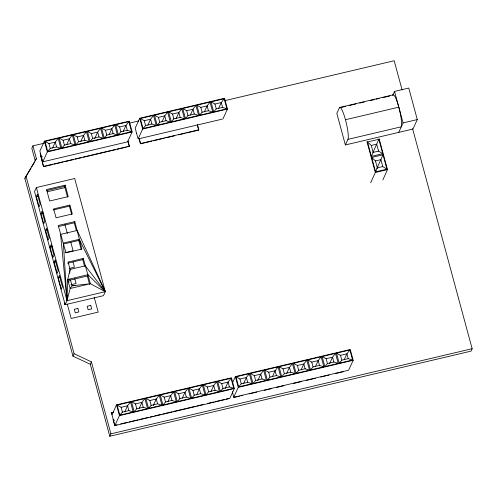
<?xml version="1.0" encoding="UTF-8"?>
<svg xmlns="http://www.w3.org/2000/svg" width="497" height="497" viewBox="0 0 497 497"><rect width="100%" height="100%" fill="white"/><g stroke="black" fill="none" stroke-linecap="round" stroke-linejoin="round"><path stroke-width="0.75" d="M67.536 295.342L67.008 300.685L65.163 304.704L103.463 295.678L105.308 291.658L74.68 178.516L36.38 187.543L34.529 191.562L65.163 304.704L64.995 303.17M68.816 282.377L69.114 279.326M69.717 273.22L70.096 269.405L68.101 262.049L83.285 258.471L90.379 283.731L105.308 291.658L67.008 300.685L36.38 187.543M371.402 156.393L373.141 152.38L371.265 145.459L367.5 141.962L378.844 139.284L382.752 153.71L371.402 156.393L367.5 141.962M375.595 171.869L377.329 167.856L375.459 160.935L371.688 157.437L383.032 154.76L386.939 169.185L375.595 171.869L371.688 157.437M378.844 139.284L372.998 152.386M383.032 154.76L376.875 168.545M370.663 182.797L375.322 172.49L366.941 141.539M382.833 179.926L387.492 169.614L379.112 138.663M32.939 145.863L31.827 148.286L35.268 160.997L36.38 158.58L32.939 145.863L44.276 143.192M412.591 128.711L472.15 348.714L471.038 351.137L109.787 436.254L90.299 364.276L72.966 356.156L24.85 178.411L36.38 158.58M44.419 141.142L39.859 151.057L42.779 161.829L127.592 141.844L132.152 131.935L129.232 121.156L44.419 141.142L47.339 151.914L42.779 161.829M43.338 165.923L40.245 153.716L43.537 166.669L52.564 164.538M52.539 148.056L55.273 142.105L58.174 138.29L60.895 148.336L47.718 151.442L44.997 141.397L58.174 138.29M36.287 196.595L37.443 194.085L40.207 204.31L39.058 206.82L36.287 196.595L38.53 196.066M66.673 144.726L69.406 138.775L72.314 134.96L75.028 145.006L61.852 148.106L59.137 138.06L72.314 134.96M40.947 213.517L42.021 211.182L44.786 221.389L43.711 223.731L40.947 213.517L43.208 212.989M80.806 141.39L83.546 135.445L86.447 131.63L89.168 141.67L75.991 144.776L73.27 134.73L86.447 131.63M67.517 197.073L64.616 186.344L65.15 185.182L46.563 189.562L49.663 201.005L68.244 196.626L65.15 185.182M45.575 230.359L46.563 228.21L49.184 237.889L48.197 240.032L45.575 230.359L47.762 229.844M94.641 138.725L97.679 132.115L100.58 128.294L103.301 138.34L90.125 141.446L87.404 131.401L100.58 128.294M50.042 247.065L51.129 244.704L53.987 255.278L52.899 257.639L50.042 247.065L52.247 246.543M71.618 214.306L69.412 206.156L69.909 205.075L53.651 208.908L56.062 217.798L72.32 213.965L69.909 205.075M109.079 134.73L111.813 128.785L114.72 124.964L117.435 135.01L104.258 138.116L101.537 128.071L114.72 124.964M54.13 262.18L55.186 259.881L58.211 271.045L57.149 273.344L54.13 262.18L55.608 261.832M76.457 230.95L74.258 222.824L74.823 221.594L58.192 225.514L66.008 252.824L81.887 249.084L74.823 221.594M123.213 131.401L125.952 125.455L128.853 121.635L131.575 131.68L118.392 134.786L115.677 124.741L128.853 121.635M58.23 277.811L59.323 275.425L62.392 286.757L61.299 289.142L58.23 277.811L60.386 277.301M81.185 249.5L78.731 240.436L79.247 239.324L63.367 243.064L67.008 300.685L70.152 288.502L72.04 285.781L90.379 283.731L70.152 288.502L67.71 279.482L70.096 269.405L85.279 265.827L105.308 291.658L77.221 230.459L60.591 234.379L67.008 300.685L67.71 279.482L87.938 274.717L105.308 291.658L79.247 239.324M222.911 118.957L227.471 109.048L224.557 98.269L139.744 118.255L135.184 128.17L136.787 134.097L136.644 133.556M127.779 146.82L129.413 146.174L128.002 140.962M139.744 118.255L142.664 129.034L138.104 138.943L222.171 119.137M84.552 266.243L82.757 259.614L83.285 258.471M147.864 125.169L150.597 119.218L153.498 115.403L156.22 125.449L143.043 128.555L140.322 118.51L153.498 115.403M139.222 138.315L140.502 143.819L151.697 141.179M89.59 284.352L87.335 276.028L87.938 274.717M161.997 121.84L164.731 115.888L167.632 112.073L170.353 122.119L157.176 125.219L154.455 115.18L167.632 112.073M176.131 118.503L178.864 112.558L181.772 108.744L184.486 118.789L171.31 121.889L168.595 111.844L181.772 108.744M72.966 356.156L74.078 353.734L25.962 175.994M190.264 115.174L193.004 109.228L195.905 105.407L198.626 115.453L185.449 118.559L182.728 108.514L195.905 105.407M204.404 111.844L207.137 105.898L210.038 102.078L212.759 112.123L199.583 115.229L196.862 105.184L210.038 102.078M90.299 364.276L91.411 361.859L74.078 353.734M186.779 132.916L198.719 130.102L197.439 124.598M218.537 108.514L221.271 102.568L224.178 98.748L226.893 108.793L213.716 111.9L211.001 101.854L224.178 98.748M113.645 412.1L111.253 412.92L113.509 412.392M111.974 414.771L116.534 404.862L231.44 377.782L234.354 388.561L229.794 398.476L114.888 425.55L111.39 412.634M109.787 436.254L110.899 433.838L91.411 361.859M114.888 425.55L119.448 415.635L116.534 404.862M124.815 411.733L127.549 405.788L130.506 401.955L133.227 412.001L119.839 415.157L117.118 405.111L130.506 401.955M139.179 408.348L141.912 402.402L144.869 398.569L147.59 408.615L134.202 411.771L131.481 401.725L144.869 398.569M153.238 405.627L156.275 399.016L159.233 395.183L161.954 405.229L148.566 408.385L145.845 398.339L159.233 395.183M167.905 401.582L170.639 395.631L173.596 391.804L176.317 401.849L162.929 405.005L160.208 394.96L173.596 391.804M182.269 398.196L185.002 392.251L187.959 388.418L190.68 398.464L177.292 401.619L174.571 391.574L187.959 388.418M196.632 394.811L199.365 388.865L202.322 385.032L205.044 395.078L191.656 398.234L188.935 388.188L202.322 385.032M345.421 106.433L339.408 107.849L336.842 113.428L345.372 144.95L412.951 129.027L417.294 119.572L408.764 88.056L394.537 91.411L392.76 95.275A16.662 2.671 76.7 0 1 398.805 107.166A16.662 2.671 76.7 0 1 401.29 126.791L347.943 139.365L345.372 144.95M210.995 391.425L213.729 385.479L216.686 381.646L219.407 391.692L206.019 394.848L203.298 384.802L216.686 381.646M225.054 388.704L228.092 382.094L231.049 378.267L233.77 388.312L220.382 391.462L217.661 381.416L231.049 378.267M232.316 383.199L235.361 376.589L350.267 349.515L353.181 360.288L348.621 370.203L233.714 397.277L232.385 391.617M233.714 397.277L238.274 387.362L235.361 376.589M234.373 397.122L234.236 397.414L239.504 396.171M243.642 383.46L246.375 377.515L249.332 373.682L252.054 383.727L238.666 386.883L235.945 376.838L249.332 373.682M257.701 380.739L260.739 374.129L263.696 370.296L266.417 380.342L253.029 383.498L250.308 373.452L263.696 370.296M272.368 376.695L275.102 370.743L278.059 366.916L280.78 376.962L267.392 380.112L264.671 370.072L278.059 366.916M286.732 373.309L289.465 367.358L292.422 363.531L295.143 373.576L281.756 376.732L279.034 366.687L292.422 363.531M398.724 132.376L403.067 122.927L394.537 91.411M301.095 369.923L303.829 363.978L306.786 360.145L309.507 370.19L296.119 373.346L293.398 363.301L306.786 360.145M315.458 366.537L318.192 360.592L321.149 356.759L323.87 366.805L310.482 369.961L307.761 359.915L321.149 356.759M329.517 363.816L332.555 357.206L335.512 353.379L338.233 363.419L324.845 366.575L322.124 356.529L335.512 353.379M344.185 359.772L346.918 353.821L349.876 349.994L352.597 360.039L339.209 363.195L336.488 353.15L349.876 349.994M24.85 178.411L31.025 168.092M31.796 166.806L34.498 162.289M47.718 151.442L50.259 148.417L56.577 146.926L60.895 148.336M61.852 148.106L64.393 145.087L70.711 143.596L75.028 145.006M75.991 144.776L78.526 141.751L84.85 140.266L89.168 141.67M90.125 141.446L92.659 138.421L98.984 136.936L103.301 138.34M104.258 138.116L106.799 135.091L113.117 133.6L117.435 135.01M118.392 134.786L120.933 131.761L127.257 130.27L131.575 131.68M143.043 128.555L145.578 125.53L151.902 124.039L156.22 125.449M157.176 125.219L159.717 122.2L166.035 120.709L170.353 122.119M171.31 121.889L173.851 118.87L180.169 117.379L184.486 118.789M185.449 118.559L187.984 115.534L194.308 114.049L198.626 115.453M199.583 115.229L202.124 112.204L208.442 110.713L212.759 112.123M213.716 111.9L216.257 108.874L222.575 107.383L226.893 108.793M119.839 415.157L122.43 412.119L128.853 410.603L133.227 412.001M134.202 411.771L136.793 408.733L143.217 407.223L147.59 408.615M148.566 408.385L151.156 405.347L157.58 403.837L161.954 405.229M162.929 405.005L165.52 401.967L171.943 400.452L176.317 401.849M177.292 401.619L179.883 398.582L186.307 397.066L190.68 398.464M191.656 398.234L194.246 395.196L200.67 393.68L205.044 395.078M206.019 394.848L208.61 391.81L215.033 390.3L219.407 391.692M220.382 391.462L222.973 388.424L229.397 386.914L233.77 388.312M238.666 386.883L241.256 383.846L247.68 382.33L252.054 383.727M253.029 383.498L255.62 380.46L262.043 378.95L266.417 380.342M267.392 380.112L269.983 377.08L276.407 375.564L280.78 376.962M281.756 376.732L284.346 373.694L290.77 372.178L295.143 373.576M296.119 373.346L298.709 370.308L305.133 368.793L309.507 370.19M310.482 369.961L313.073 366.923L319.496 365.413L323.87 366.805M324.845 366.575L327.436 363.537L333.86 362.027L338.233 363.419M339.209 363.195L341.799 360.157L348.223 358.641L352.597 360.039M129.674 123.07L138.744 120.933M224.899 100.63L394.189 60.746L402.073 89.87M140.322 118.51L144.273 120.709L150.597 119.218L151.902 124.039M154.455 115.18L158.413 117.379L164.731 115.888L166.035 120.709M168.595 111.844L172.546 114.049L178.864 112.558L180.169 117.379M182.728 108.514L186.679 110.719L193.004 109.228L194.308 114.049M196.862 105.184L200.819 107.389L207.137 105.898L208.442 110.713M211.001 101.854L214.952 104.053L221.271 102.568L222.575 107.383M44.997 141.397L48.954 143.596L55.273 142.105L56.577 146.926M59.137 138.06L63.088 140.266L69.406 138.775L70.711 143.596M73.27 134.73L77.221 136.936L83.546 135.445L84.85 140.266M87.404 131.401L91.355 133.606L97.679 132.115L98.984 136.936M101.537 128.071L105.494 130.276L111.813 128.785L113.117 133.6M115.677 124.741L119.628 126.94L125.952 125.455L127.257 130.27M142.664 129.034L227.471 109.048M47.339 151.914L132.152 131.935M42.028 156.275L41.319 156.443L41.468 156.984L42.17 156.816M43.674 166.377L129.413 146.174M140.632 143.527L198.85 129.81M54.067 164.184L63.094 162.059M64.598 161.705L73.624 159.574M75.128 159.22L81.899 157.63M83.403 157.276L115.745 149.653M117.249 149.299L126.275 147.174M153.188 140.831L164.383 138.191M165.874 137.843L174.832 135.731M178.566 134.849L185.282 133.264M340.016 107.383L393.363 94.809M349.18 105.544L355.939 103.954M359.698 103.065L364.208 102.003M370.215 100.587L374.726 99.524M376.229 99.17L379.236 98.462M382.988 97.58L389.754 95.983M339.408 107.849A16.662 2.671 76.7 0 1 345.452 119.74L398.805 107.166M46.774 190.55L64.616 186.344M47.153 191.799L65.088 187.574M403.067 122.927L417.294 119.572M53.154 209.989L69.412 206.156M371.265 145.459L376.707 144.173L378.584 151.094L382.752 153.71M59.075 226.402L74.258 222.824M373.141 152.38L378.584 151.094M375.459 160.935L380.901 159.649L382.771 166.57L386.939 169.185M377.329 167.856L382.771 166.57M63.579 244.008L78.731 240.436M375.322 172.49L387.492 169.614M65.014 252.681L73.102 250.774L70.81 242.312M67.573 263.193L82.757 259.614M69.288 268.436L74.457 267.212L73.047 262.006M69.095 279.743L70.475 279.997L87.335 276.028M71.034 284.719L76.072 283.532L74.73 278.575M235.945 376.838L239.952 379.025L246.375 377.515L247.68 382.33M250.308 373.452L254.315 375.645L260.739 374.129L262.043 378.95M264.671 370.072L268.678 372.259L275.102 370.743L276.407 375.564M279.034 366.687L283.041 368.873L289.465 367.358L290.77 372.178M293.398 363.301L297.405 365.488L303.829 363.978L305.133 368.793M307.761 359.915L311.768 362.108L318.192 360.592L319.496 365.413M322.124 356.529L326.131 358.722L332.555 357.206L333.86 362.027M336.488 353.15L340.495 355.336L346.918 353.821L348.223 358.641M117.118 405.111L121.125 407.298L127.549 405.788L128.853 410.603M131.481 401.725L135.488 403.912L141.912 402.402L143.217 407.223M145.845 398.339L149.852 400.532L156.275 399.016L157.58 403.837M160.208 394.96L164.215 397.146L170.639 395.631L171.943 400.452M174.571 391.574L178.578 393.761L185.002 392.251L186.307 397.066M188.935 388.188L192.942 390.375L199.365 388.865L200.67 393.68M203.298 384.802L207.305 386.995L213.729 385.479L215.033 390.3M217.661 381.416L221.668 383.609L228.092 382.094L229.397 386.914M238.274 387.362L353.181 360.288M119.448 415.635L234.354 388.561M114.148 419.99L113.434 420.164L113.577 420.698L114.298 420.53M117.075 424.761L114.683 425.581L113.067 419.623M120.833 423.873L127.605 422.282M129.108 421.928L138.135 419.797M139.638 419.443L148.665 417.318M150.175 416.964L153.182 416.25M154.685 415.896L161.457 414.305M162.96 413.951L171.987 411.82M173.49 411.466L195.309 406.329M196.812 405.974L203.584 404.378M207.342 403.489L214.114 401.893M215.617 401.539L224.644 399.414M226.154 399.06L228.409 398.526M241.008 395.817L242.511 395.463M249.283 393.866L256.806 392.096M264.329 390.325L271.853 388.548M276.363 387.486L283.886 385.715M293.671 383.411L301.188 381.634M306.456 380.398L315.483 378.267M320.751 377.03L326.013 375.788M327.523 375.434L329.026 375.08M335.798 373.483L343.321 371.713M110.899 433.838L472.15 348.714M75.128 285.651L72.04 285.781L70.475 279.997M340.495 355.336L341.799 360.157M326.131 358.722L327.436 363.537M311.768 362.108L313.073 366.923M297.405 365.488L298.709 370.308M214.952 104.053L216.257 108.874M283.041 368.873L284.346 373.694M200.819 107.389L202.124 112.204M268.678 372.259L269.983 377.08M197.309 124.89L198.719 130.102M186.679 110.719L187.984 115.534M254.315 375.645L255.62 380.46M172.546 114.049L173.851 118.87M239.952 379.025L241.256 383.846M158.413 117.379L159.717 122.2M221.668 383.609L222.973 388.424M144.273 120.709L145.578 125.53M207.305 386.995L208.61 391.81M139.085 138.607L140.297 143.074M136.979 134.786L137.911 138.253M127.872 141.247L129.282 146.466M192.942 390.375L194.246 395.196M119.628 126.94L120.933 131.761M178.578 393.761L179.883 398.582M105.494 130.276L106.799 135.091M164.215 397.146L165.52 401.967M91.355 133.606L92.659 138.421M149.852 400.532L151.156 405.347M77.221 136.936L78.526 141.751M135.488 403.912L136.793 408.733M63.088 140.266L64.393 145.087M94.157 297.169L98.201 312.116L71.17 318.484L67.331 304.288M121.125 407.298L122.43 412.119M48.954 143.596L50.259 148.417M64.964 224.669L67.381 233.602M345.452 119.74A16.662 2.671 76.7 0 1 347.943 139.365M77.886 308.451L74.326 309.289L75.277 312.787L78.837 311.948L77.886 308.451M90.746 305.419L87.186 306.258L88.137 309.761L91.69 308.923L90.746 305.419M65.163 304.704L65.051 303.158L65.163 304.704"/></g></svg>
